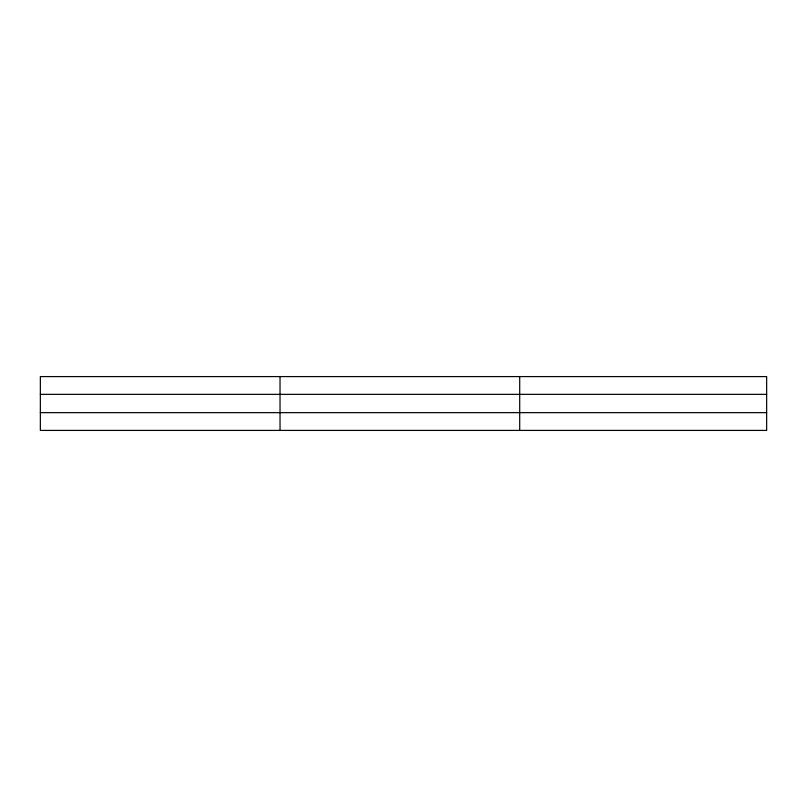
<?xml version="1.0" encoding="UTF-8"?>
<svg xmlns="http://www.w3.org/2000/svg" width="807" height="807" viewBox="0 0 807 807"><rect width="100%" height="100%" fill="white"/><g stroke="black" fill="none" stroke-linecap="round" stroke-linejoin="round"><path stroke-width="1.21" d="M280.029 430.413L280.029 376.587M519.708 430.413L519.708 376.587M766.65 412.649L766.65 430.413L40.35 430.413L40.35 376.587L766.65 376.587L766.65 412.649L40.35 412.649M40.35 394.351L766.65 394.351"/></g></svg>
